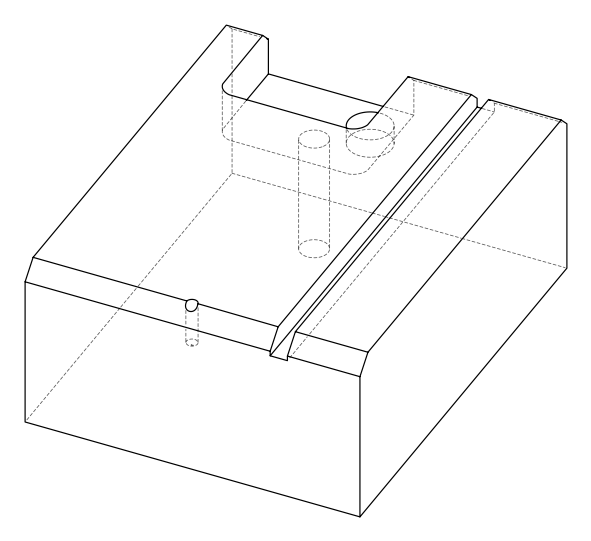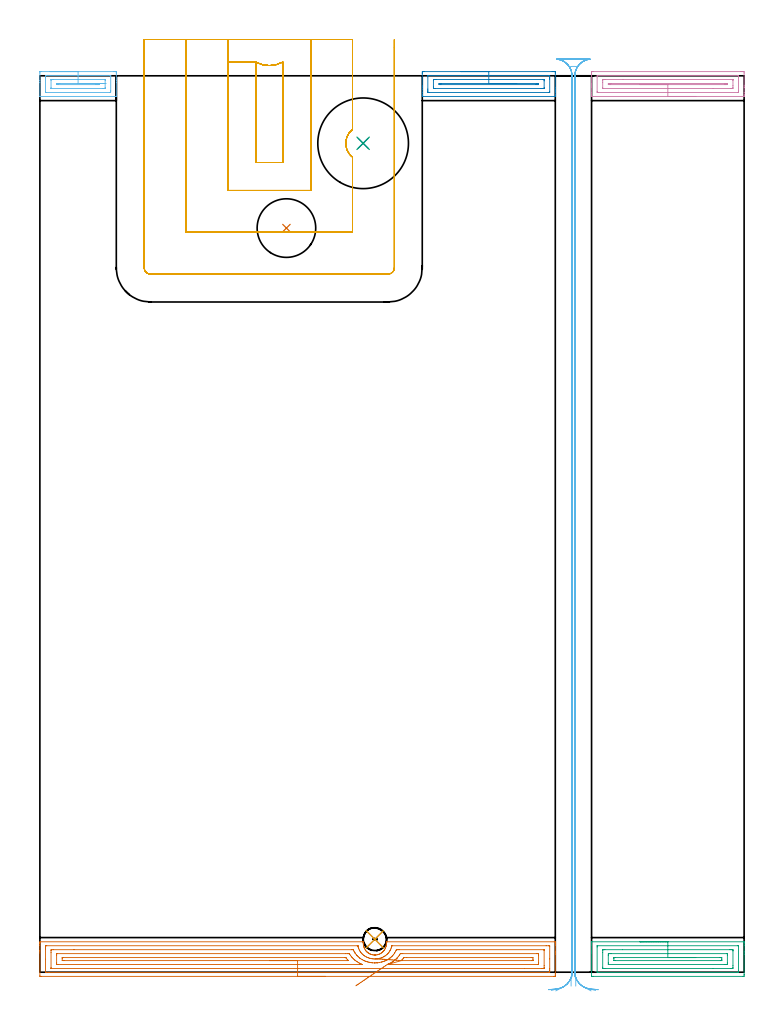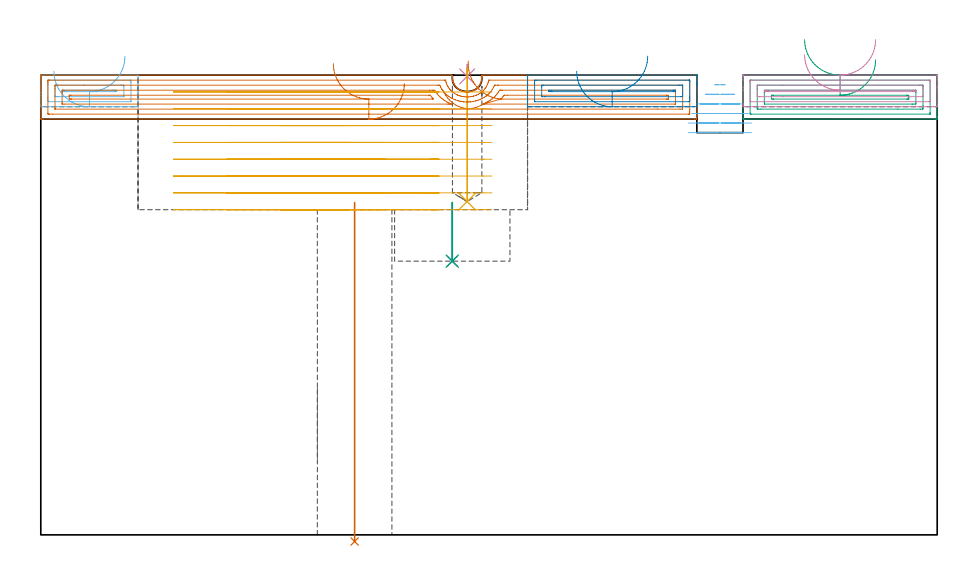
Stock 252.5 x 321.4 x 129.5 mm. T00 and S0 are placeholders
(PLAN: 12 operations, 6 tool changes, 39.2 min)
(1 INDEXABLE_INSERT_DRILL_THROUGH_HOLE_FROM_SOLID | STEP1HOLE | NXT0302_013 | 0.39 min | 44817 mm3)
(2 INDEXABLE_INSERT_DRILL_BLIND_HOLE_FROM_SOLID | STEP1POCKET | NXT0302_013 | 0.08 min | 18045 mm3)
(3 DRILL_TO_ENLARGE_BLIND_HOLE | STEP1POCKET | UGT0301_382 | 0.08 min | 25401 mm3)
(4 SPOT_DRILL | STEP1POCKET_1 | NXT0321_9005460120000 | 0.03 min | 0 mm3)
(5 DRILL_BLIND_HOLE_INTO_CENTER | STEP1POCKET_1 | UGT0301_200 | 0.15 min | 1830 mm3)
(6 AREA_MILL | FG_CHAMFER_SURFACE | UGT0205_001 | 1.05 min | 1298 mm3)
(7 AREA_MILL_1 | FG_CHAMFER_SURFACE_1 | UGT0205_001 | 7.66 min | 14654 mm3)
(8 AREA_MILL_2 | FG_CHAMFER_SURFACE_2 | UGT0205_001 | 1.69 min | 2317 mm3)
(9 AREA_MILL_3 | FG_CHAMFER_SURFACE_3 | UGT0205_001 | 2.41 min | 4532 mm3)
(10 AREA_MILL_4 | FG_CHAMFER_SURFACE_4 | UGT0205_001 | 1.92 min | 2341 mm3)
(11 MILL_SLOT | SLOT_PARTIAL_RECTANGULAR | UGT0201_094 | Follow Part, ap 5, ae 75% | 15.44 min | 289753 mm3)
(12 MILL_RECTANGULAR_SLOT | SLOT_RECTANGULAR | NXT0201_011 | Follow Part, ap 3, ae 75% | 8.3 min | 66480 mm3)
(TOOL NXT0302_013 | Index. Insert Drill 21mm [880-D2100L25-05] | D21 PA176 FL105 Z2)
(TOOL UGT0301_382 | Twist Drill Flat Bottom 32.5 mm | D32.5 PA180 FL175 Z2)
(TOOL NXT0321_9005460120000 | NC Spot Drill, 142deg, 12mm, Carbide, Uncoated | D12 PA142 FL30 Z2)
(TOOL UGT0301_200 | Twist Drill 8.3 mm | D8.3 PA118 FL72 Z2)
(TOOL UGT0205_001 | Chamfer Mill 20 x 3 x 45 deg. | D20 FL50 Z2)
(TOOL UGT0201_094 | End mill 20 mm | D20 FL38 Z4)
(TOOL NXT0201_011 | ENDMILL 12mm [2P460-1200-NA 1630] | D12 FL38 Z6)
(OP 1 INDEXABLE_INSERT_DRILL_THROUGH_HOLE_FROM_SOLID)
G17 G21 G94 G90
T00 M6
G54
G17 G0 G90 X88.4 Y266.8 S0 M3
G43 Z139.5 H1
G94 G81 G98 Z-1.867 F250. R93.6
G80
M5
M2
(OP 2 INDEXABLE_INSERT_DRILL_BLIND_HOLE_FROM_SOLID)
G17 G21 G94 G90
T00 M6
G54
G17 G0 G90 X115.9 Y297.2 S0 M3
G43 Z139.5 H1
G94 G81 G98 Z77.1 F250. R93.6
G80
M5
M2
(OP 3 DRILL_TO_ENLARGE_BLIND_HOLE)
G17 G21 G94 G90
T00 M6
G54
G17 G0 G90 X115.9 Y297.2 S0 M3
G43 Z139.5 H0
G94 G81 G98 Z77.1 F250. R93.6
G80
M5
M2
(OP 4 SPOT_DRILL)
G17 G21 G94 G90
T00 M6
G54
G17 G0 G90 X120.1 Y11.8 S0 M3
G43 Z139.5 H0
G94 G81 G98 Z129.143 F250. R132.5
G80
M5
M2
(OP 5 DRILL_BLIND_HOLE_INTO_CENTER)
G17 G21 G94 G90
T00 M6
G54
G17 G0 G90 X120.1 Y11.8 S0 M3
G43 Z139.5 H0
G94 G81 G98 Z93.9 F250. R131.5
G80
M5
M2
(OP 6 AREA_MILL)
G17 G21 G94 G90
T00 M6
G54
G17 G0 G90 X3.7 Y322.9 S1061 M3
G43 Z139.5 H0
Z130.6
G94 G1 X3.738 Z129.729 F250.
X3.852 Z128.864
X4.041 Z128.012
X4.303 Z127.18
X4.637 Z126.374
X5.04 Z125.6
X5.508 Z124.864
X6.04 Z124.172
X6.629 Z123.529
X7.272 Z122.94
X7.964 Z122.409
X8.7 Z121.94
X9.474 Z121.537
X10.28 Z121.203
X11.112 Z120.941
X11.963 Z120.752
X12.828 Z120.638
X13.7 Z120.6
X26.461 Y322.899 Z120.601
X26.936 Y322.897 Z120.603
X27.393 Y322.891 Z120.605
X27.396 Y322.885 Z120.61
X27.4 Y322.424 Z121.071
Y319.775 Z123.719
Y318.938 Z124.561
X27.399 Y314.047 Z129.452
X27.39 Y314.005 Z129.494
X27.377 Y314. Z129.5
X0.023
X0.01 Y314.005 Z129.494
X0. Y314.05 Z129.449
Y318.938 Z124.561
Y319.775 Z123.719
X0.001 Y322.424 Z121.071
X0.004 Y322.885 Z120.61
X0.007 Y322.891 Z120.605
X0.464 Y322.9 Z120.6
X13.7
Y321.486 Z122.014
X25.226 Y321.485 Z122.015
X25.36 Y321.481 Z122.019
X25.386 Y321.479 Z122.021
X25.393 Y321.463 Z122.037
X25.398 Y321.44 Z122.06
X25.4 Y321.416 Z122.084
Y321.312 Z122.188
X25.399 Y316.014 Z127.486
X25.39 Y315.784 Z127.716
X25.368 Y315.421 Z128.079
X25.171 Y315.416 Z128.084
X25.115 Y315.415 Z128.085
X2.173
X2.04 Y315.419 Z128.081
X2.014 Y315.421 Z128.079
X2.006 Y315.437 Z128.063
X2.002 Y315.46 Z128.04
X2. Y315.485 Z128.015
Y315.588 Z127.912
X2.001 Y320.886 Z122.614
X2.01 Y321.116 Z122.384
X2.032 Y321.479 Z122.021
X2.229 Y321.484 Z122.016
X2.285 Y321.485 Z122.015
X13.7 Y321.486 Z122.014
Y320.072 Z123.428
X23.285 Y320.071 Z123.429
X23.33 Y320.07 Z123.43
X23.376 Y320.067 Z123.433
X23.389 Y320.065 Z123.435
X23.393 Y320.045 Z123.455
X23.397 Y319.993 Z123.507
X23.4 Y319.781 Z123.719
Y317.131 Z126.369
X23.394 Y316.906 Z126.594
X23.39 Y316.853 Z126.647
X23.379 Y316.835 Z126.665
X23.314 Y316.833 Z126.667
X23.117 Y316.83 Z126.67
X22.82 Y316.829 Z126.671
X22.524
X4.115
X4.069 Y316.83 Z126.67
X4.024 Y316.833 Z126.667
X4.01 Y316.835 Z126.665
X4.006 Y316.855 Z126.645
X4.003 Y316.907 Z126.593
X4. Y317.119 Z126.381
Y319.769 Z123.731
X4.006 Y319.994 Z123.506
X4.01 Y320.047 Z123.453
X4.02 Y320.065 Z123.435
X4.086 Y320.067 Z123.433
X4.283 Y320.07 Z123.43
X4.58 Y320.071 Z123.429
X4.876
X13.7 Y320.072 Z123.428
Y318.657 Z124.843
X20.759
X20.996 Y318.655 Z124.845
X21.39 Y318.647 Z124.853
X21.393 Y318.257 Z125.243
X20.989 Y318.247 Z125.253
X20.759 Y318.244 Z125.256
X20.525 Y318.243 Z125.257
X20.111
X6.641
X6.404 Y318.245 Z125.255
X6.01 Y318.253 Z125.247
X6.007 Y318.643 Z124.857
X6.227 Y318.65 Z124.85
X6.641 Y318.656 Z124.844
X6.875 Y318.657 Z124.843
X7.109
X13.7
X14.572 Z124.881
X15.436 Z124.995
X16.288 Z125.183
X17.12 Z125.446
X17.926 Z125.78
X18.7 Z126.182
X19.436 Z126.651
X20.128 Z127.182
X20.771 Z127.772
X21.36 Z128.415
X21.891 Z129.107
X22.36 Z129.843
X22.763 Z130.617
X23.097 Z131.423
X23.359 Z132.255
X23.548 Z133.106
X23.662 Z133.971
X23.7 Z134.843
G0 Z139.5
M5
M2
(OP 7 AREA_MILL_1)
G17 G21 G94 G90
T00 M6
G54
G17 G0 G90 X102.4 Y-1.5 S1061 M3
G43 Z139.5 H0
Z127.1
G94 G1 X102.362 Z126.228 F250.
X102.248 Z125.364
X102.059 Z124.512
X101.797 Z123.68
X101.463 Z122.874
X101.06 Z122.1
X100.592 Z121.364
X100.06 Z120.672
X99.471 Z120.029
X98.828 Z119.44
X98.136 Z118.908
X97.4 Z118.44
X96.626 Z118.037
X95.82 Z117.703
X94.988 Z117.441
X94.136 Z117.252
X93.272 Z117.138
X92.4 Z117.1
X0.59
X0.163 Y-1.495 Z117.103
X0.01 Y-1.491 Z117.106
X0. Y-1.334 Z117.263
Y6.906 Z125.5
Y7.502 Z126.1
Y7.788 Z126.385
Y9.553 Z128.148
Y10.125 Z128.724
Y10.435 Z129.034
X0.001 Y10.6 Z129.199
X0.01 Y10.894 Z129.493
X0.144 Y10.9 Z129.5
X115.575
X115.981 Y10.893 Z129.493
X115.96 Y10.529 Z129.128
X115.965 Y10.149 Z128.749
X116.003 Y9.708 Z128.308
X116.021 Y9.612 Z128.212
X116.083 Y9.273 Z127.87
X116.1 Y9.2 Z127.796
X116.132 Y9.111 Z127.705
X116.247 Y8.794 Z127.388
X116.302 Y8.671 Z127.264
X116.38 Y8.493 Z127.091
X116.424 Y8.394 Z126.993
X116.686 Y7.961 Z126.559
X116.994 Y7.553 Z126.15
X117.025 Y7.518 Z126.114
X117.196 Y7.347 Z125.942
X117.224 Y7.318 Z125.914
X117.351 Y7.203 Z125.802
X117.434 Y7.127 Z125.727
X117.657 Y6.954 Z125.552
X117.804 Y6.853 Z125.451
X117.888 Y6.795 Z125.393
X118.153 Y6.639 Z125.238
X118.338 Y6.553 Z125.153
X118.463 Y6.496 Z125.094
X118.695 Y6.41 Z125.005
X118.783 Y6.376 Z124.973
X118.865 Y6.353 Z124.951
X118.996 Y6.318 Z124.914
X119.141 Y6.28 Z124.872
X119.226 Y6.256 Z124.85
X119.677 Y6.181 Z124.777
X119.918 Y6.16 Z124.757
X120.032 Y6.158 Z124.75
X120.124 Y6.154 Z124.748
X120.19 Y6.158 Z124.75
X120.276 Y6.16 Z124.756
X120.311 Y6.162 Z124.757
X120.348 Y6.163 Z124.759
X120.571 Y6.185 Z124.783
X121.022 Y6.265 Z124.864
X121.205 Y6.318 Z124.915
X121.369 Y6.366 Z124.959
X121.466 Y6.391 Z124.988
X121.501 Y6.405 Z125.002
X121.761 Y6.506 Z125.102
X122.046 Y6.639 Z125.238
X122.069 Y6.653 Z125.251
X122.36 Y6.826 Z125.426
X122.578 Y6.98 Z125.578
X122.706 Y7.083 Z125.679
X122.787 Y7.148 Z125.744
X122.845 Y7.2 Z125.795
X122.986 Y7.327 Z125.924
X123.152 Y7.494 Z126.094
X123.174 Y7.516 Z126.116
X123.254 Y7.608 Z126.208
X123.386 Y7.788 Z126.388
X123.534 Y7.991 Z126.59
X123.776 Y8.395 Z126.992
X123.862 Y8.589 Z127.186
X123.967 Y8.827 Z127.426
X124.115 Y9.272 Z127.871
X124.149 Y9.397 Z127.995
X124.172 Y9.553 Z128.15
X124.206 Y9.772 Z128.369
X124.216 Y9.895 Z128.492
X124.236 Y10.15 Z128.747
X124.238 Y10.435 Z129.032
X124.239 Y10.557 Z129.153
X124.233 Y10.623 Z129.219
X124.209 Y10.877 Z129.471
X124.212 Y10.885 Z129.48
X124.215 Y10.896 Z129.49
X124.489 Y10.9 Z129.5
X184.656
X184.79 Y10.894 Z129.493
X184.8 Y10.599 Z129.198
Y10.125 Z128.724
Y9.553 Z128.148
Y7.502 Z126.1
Y6.906 Z125.5
Y6.322 Z124.917
Y-0.452 Z118.145
X184.796 Y-1.036 Z117.561
X184.791 Y-1.492 Z117.106
X184.674 Y-1.495 Z117.103
X184.21 Y-1.5 Z117.1
X92.4
Y-0.086 Z118.514
X3.264
X2.373 Y-0.085 Z118.515
X2.303 Y-0.084 Z118.516
X2.01 Y-0.076 Z118.524
X2.006 Y0.016 Z118.616
X2.002 Y0.214 Z118.814
X2. Y4.628 Z123.228
Y8.157 Z126.757
X2.001 Y8.671 Z127.271
X2.002 Y9.037 Z127.637
X2.01 Y9.408 Z128.008
X2.022 Y9.479 Z128.079
X2.065 Y9.481 Z128.081
X2.167 Y9.484 Z128.084
X2.373 Y9.485 Z128.085
X2.441 Y9.486 Z128.086
X113.793 Y9.485 Z128.085
X113.862
X113.993 Y9.48 Z128.08
X114.019 Y9.479 Z128.079
X114.028 Y9.456 Z128.056
X114.036 Y9.431 Z128.031
X114.042 Y9.404 Z128.004
X114.066 Y9.282 Z127.882
X114.151 Y8.912 Z127.512
X114.236 Y8.671 Z127.271
X114.331 Y8.411 Z127.011
X114.534 Y7.937 Z126.537
X114.618 Y7.788 Z126.388
X114.684 Y7.676 Z126.276
X114.859 Y7.402 Z126.002
X114.997 Y7.21 Z125.81
X115.226 Y6.906 Z125.506
X115.388 Y6.716 Z125.316
X115.575 Y6.527 Z125.127
X115.841 Y6.283 Z124.883
X116.163 Y6.024 Z124.624
X116.467 Y5.808 Z124.408
X117.012 Y5.484 Z124.084
X117.358 Y5.32 Z123.92
X117.433 Y5.289 Z123.889
X117.823 Y5.141 Z123.741
X118.249 Y5.011 Z123.611
X118.432 Y4.96 Z123.56
X118.837 Y4.872 Z123.472
X119.141 Y4.822 Z123.422
X119.51 Y4.775 Z123.375
X120.032 Y4.746 Z123.346
X120.423 Y4.754 Z123.354
X120.923 Y4.799 Z123.399
X121.219 Y4.849 Z123.449
X121.493 Y4.897 Z123.497
X121.815 Y4.973 Z123.573
X121.948 Y5.01 Z123.61
X122.39 Y5.141 Z123.741
X122.621 Y5.226 Z123.826
X122.656 Y5.24 Z123.84
X122.706 Y5.261 Z123.861
X123.228 Y5.507 Z124.107
X123.598 Y5.723 Z124.323
X123.782 Y5.841 Z124.441
X124.039 Y6.024 Z124.624
X124.489 Y6.4 Z125.
X124.746 Y6.651 Z125.251
X124.979 Y6.906 Z125.506
X125.149 Y7.135 Z125.735
X125.38 Y7.456 Z126.056
X125.505 Y7.665 Z126.265
X125.575 Y7.788 Z126.388
X125.8 Y8.255 Z126.855
X125.959 Y8.671 Z127.271
X126.039 Y8.9 Z127.5
X126.078 Y9.037 Z127.637
X126.124 Y9.221 Z127.821
X126.181 Y9.464 Z128.064
X126.2 Y9.479 Z128.079
X126.221 Y9.482 Z128.082
X126.272 Y9.484 Z128.084
X126.34 Y9.485 Z128.085
X181.536 Y9.486 Z128.086
X182.427 Y9.485 Z128.085
X182.497 Y9.484 Z128.084
X182.79 Y9.476 Z128.076
X182.793 Y9.384 Z127.984
X182.798 Y9.186 Z127.786
X182.8 Y4.772 Z123.372
Y1.243 Z119.843
X182.799 Y0.729 Z119.329
X182.798 Y0.363 Z118.963
X182.79 Y-0.008 Z118.592
X182.778 Y-0.079 Z118.521
X182.735 Y-0.081 Z118.519
X182.633 Y-0.084 Z118.516
X182.427 Y-0.086 Z118.514
X182.359
X92.4
Y1.328 Z119.928
X4.156 Y1.329 Z119.929
X4.06 Y1.33 Z119.93
X4.027 Y1.333 Z119.933
X4.015 Y1.334 Z119.934
X4.01 Y1.356 Z119.956
X4.005 Y1.458 Z120.058
X4.001 Y1.612 Z120.212
X4. Y7.06 Z125.66
X4.004 Y7.788 Z126.388
X4.007 Y7.935 Z126.535
X4.022 Y8.064 Z126.664
X4.156 Y8.066 Z126.666
X4.762 Y8.071 Z126.671
X12.244 Y8.072 Z126.672
X111.724 Y8.071 Z126.671
X112.01 Y8.07 Z126.67
X112.296 Y8.066 Z126.666
X112.37 Y8.064 Z126.664
X112.394 Y8.018 Z126.618
X112.437 Y7.929 Z126.529
X112.632 Y7.515 Z126.115
X112.901 Y7.027 Z125.627
X112.947 Y6.951 Z125.551
X112.976 Y6.906 Z125.506
X113.112 Y6.698 Z125.298
X113.522 Y6.165 Z124.765
X113.643 Y6.024 Z124.624
X113.793 Y5.862 Z124.462
X114.164 Y5.505 Z124.105
X114.591 Y5.141 Z123.741
X114.684 Y5.067 Z123.667
X114.967 Y4.861 Z123.461
X115.575 Y4.493 Z123.093
X116.008 Y4.259 Z122.859
X116.467 Y4.053 Z122.653
X116.808 Y3.921 Z122.521
X117.358 Y3.743 Z122.343
X117.671 Y3.653 Z122.253
X118.067 Y3.557 Z122.157
X118.249 Y3.52 Z122.12
X118.664 Y3.449 Z122.049
X119.138 Y3.379 Z121.979
X119.162 Y3.376 Z121.976
X120.032 Y3.329 Z121.929
X120.081 Y3.328 Z121.928
X120.498 Y3.342 Z121.942
X120.923 Y3.367 Z121.967
X120.932 Y3.368 Z121.968
X121.03 Y3.376 Z121.976
X121.713 Y3.478 Z122.078
X121.815 Y3.496 Z122.096
X122.448 Y3.632 Z122.232
X122.706 Y3.702 Z122.302
X123.137 Y3.832 Z122.432
X123.598 Y3.998 Z122.598
X123.784 Y4.075 Z122.675
X124.195 Y4.259 Z122.859
X124.391 Y4.355 Z122.955
X124.489 Y4.407 Z123.007
X124.952 Y4.683 Z123.283
X125.38 Y4.968 Z123.568
X125.481 Y5.042 Z123.642
X125.607 Y5.141 Z123.741
X125.965 Y5.444 Z124.044
X126.272 Y5.726 Z124.326
X126.42 Y5.877 Z124.477
X126.554 Y6.024 Z124.624
X126.829 Y6.354 Z124.954
X127.163 Y6.812 Z125.412
X127.219 Y6.906 Z125.506
X127.519 Y7.436 Z126.036
X127.688 Y7.788 Z126.388
X127.804 Y8.036 Z126.636
X127.817 Y8.06 Z126.66
X127.842 Y8.065 Z126.665
X127.912 Y8.068 Z126.668
X128.054 Y8.07 Z126.67
X128.66 Y8.071 Z126.671
X128.946 Y8.072 Z126.672
X180.644 Y8.071 Z126.671
X180.74 Y8.07 Z126.67
X180.773 Y8.067 Z126.667
X180.785 Y8.066 Z126.666
X180.79 Y8.044 Z126.644
X180.795 Y7.942 Z126.542
X180.799 Y7.788 Z126.388
X180.8 Y2.34 Z120.94
X180.796 Y1.612 Z120.212
X180.793 Y1.465 Z120.065
X180.778 Y1.335 Z119.935
X180.644 Y1.334 Z119.934
X180.038 Y1.329 Z119.929
X173.726 Y1.328 Z119.928
X92.4
Y2.743 Z121.343
X6.578
X6.101 Y2.744 Z121.344
X6.053 Y2.745 Z121.345
X6.02 Y2.749 Z121.349
X6.01 Y2.752 Z121.352
X6.008 Y2.77 Z121.37
X6.003 Y2.952 Z121.552
X6. Y3.315 Z121.915
Y5.962 Z124.562
X6.001 Y6.024 Z124.624
X6.006 Y6.434 Z125.034
X6.01 Y6.638 Z125.238
X6.017 Y6.651 Z125.251
X6.042 Y6.653 Z125.253
X6.098 Y6.656 Z125.256
X6.19 Y6.657 Z125.257
X109.587
X110.227 Y6.656 Z125.256
X110.481 Y6.655 Z125.255
X110.798 Y6.65 Z125.25
X110.955 Y6.638 Z125.238
X111.119 Y6.382 Z124.982
X111.364 Y6.024 Z124.624
X111.642 Y5.654 Z124.254
X111.816 Y5.427 Z124.027
X112.01 Y5.197 Z123.797
X112.064 Y5.141 Z123.741
X112.489 Y4.729 Z123.329
X112.901 Y4.365 Z122.965
X113.032 Y4.259 Z122.859
X113.465 Y3.932 Z122.532
X113.793 Y3.716 Z122.316
X114.347 Y3.376 Z121.976
X114.684 Y3.194 Z121.794
X115.061 Y3.003 Z121.603
X115.234 Y2.924 Z121.524
X115.575 Y2.769 Z121.369
X115.608 Y2.749 Z121.349
X115.575 Y2.748 Z121.348
X115.323 Y2.744 Z121.344
X115.02 Y2.743 Z121.343
X114.684
X92.4
Y4.157 Z122.757
X8.612
X8.51 Y4.159 Z122.759
X8.304 Y4.164 Z122.764
X8.01 Y4.179 Z122.779
X8.007 Y4.259 Z122.859
X8.001 Y4.864 Z123.464
X8.003 Y5.141 Z123.741
X8.007 Y5.216 Z123.816
X8.009 Y5.23 Z123.83
X8.064 Y5.236 Z123.836
X8.201 Y5.24 Z123.84
X8.406 Y5.243 Z123.843
X8.509
X109.336
X109.439 Y5.241 Z123.841
X109.643 Y5.236 Z123.836
X109.673 Y5.23 Z123.83
X109.686 Y5.22 Z123.82
X109.71 Y5.194 Z123.794
X109.753 Y5.141 Z123.741
X110.227 Y4.555 Z123.155
X110.491 Y4.259 Z122.859
X110.564 Y4.177 Z122.777
X110.432 Y4.164 Z122.764
X110.328 Y4.159 Z122.759
X110.227 Y4.158 Z122.758
X92.4 Y4.157 Z122.757
X91.528 Z122.795
X90.664 Z122.909
X89.812 Z123.098
X88.98 Z123.36
X88.174 Z123.694
X87.4 Z124.097
X86.664 Z124.565
X85.972 Z125.096
X85.329 Z125.686
X84.74 Z126.329
X84.208 Z127.021
X83.74 Z127.757
X83.337 Z128.531
X83.003 Z129.337
X82.741 Z130.169
X82.552 Z131.02
X82.438 Z131.885
X82.4 Z132.757
G0 X113.286 Y-4.864 Z125.194
G1 X113.666 Y-4.607 Z124.452
X114.098 Y-4.316 Z123.752
X114.58 Y-3.991 Z123.101
X115.106 Y-3.636 Z122.503
X115.674 Y-3.253 Z121.963
X116.278 Y-2.845 Z121.484
X116.915 Y-2.415 Z121.071
X117.579 Y-1.967 Z120.726
X118.266 Y-1.504 Z120.452
X118.97 Y-1.029 Z120.252
X119.686 Y-0.546 Z120.126
X120.408 Y-0.059 Z120.076
X121.131 Y0.429 Z120.102
X121.849 Y0.913 Z120.204
X122.557 Y1.391 Z120.381
X123.25 Y1.858 Z120.632
X123.921 Y2.311 Z120.955
X124.567 Y2.747 Z121.347
X124.575 Y2.752 Z121.352
X124.651 Y2.787 Z121.387
X124.747 Y2.828 Z121.428
X124.843 Y2.869 Z121.469
X124.952 Y2.918 Z121.518
X125.186 Y3.027 Z121.627
X125.38 Y3.119 Z121.719
X125.553 Y3.205 Z121.805
X125.866 Y3.376 Z121.976
X126.12 Y3.526 Z122.126
X126.272 Y3.62 Z122.22
X126.656 Y3.878 Z122.478
X127.163 Y4.245 Z122.845
X127.171 Y4.251 Z122.851
X127.18 Y4.259 Z122.859
X127.642 Y4.667 Z123.267
X128.054 Y5.053 Z123.653
X128.098 Y5.098 Z123.698
X128.137 Y5.141 Z123.741
X128.504 Y5.579 Z124.179
X128.842 Y6.024 Z124.624
X128.885 Y6.083 Z124.683
X128.946 Y6.169 Z124.769
X129.231 Y6.624 Z125.224
X129.247 Y6.647 Z125.247
X129.278 Y6.65 Z125.25
X129.357 Y6.654 Z125.254
X129.517 Y6.656 Z125.256
X129.837 Y6.657 Z125.257
X130.088
X178.222
X178.699 Y6.656 Z125.256
X178.747 Y6.655 Z125.255
X178.78 Y6.651 Z125.251
X178.79 Y6.648 Z125.248
X178.792 Y6.629 Z125.229
X178.797 Y6.448 Z125.048
X178.8 Y6.085 Z124.685
Y3.438 Z122.038
Y3.376 Z121.976
X178.794 Y2.966 Z121.566
X178.79 Y2.762 Z121.362
X178.783 Y2.749 Z121.349
X178.758 Y2.747 Z121.347
X178.702 Y2.744 Z121.344
X178.61 Y2.743 Z121.343
X124.898
X124.623 Y2.745 Z121.345
X124.568 Y2.747 Z121.347
X129.629 Y4.163 Z122.763
X129.656 Y4.195 Z122.795
X129.713 Y4.259 Z122.859
X129.772 Y4.323 Z122.923
X129.837 Y4.395 Z122.995
X130.178 Y4.804 Z123.404
X130.452 Y5.141 Z123.741
X130.53 Y5.236 Z123.836
X130.628 Y5.24 Z123.84
X130.728 Y5.242 Z123.842
X131.517 Y5.243 Z123.843
X176.188
X176.291 Y5.241 Z123.841
X176.496 Y5.236 Z123.836
X176.79 Y5.221 Z123.821
X176.793 Y5.141 Z123.741
X176.799 Y4.536 Z123.136
X176.797 Y4.259 Z122.859
X176.793 Y4.184 Z122.784
X176.791 Y4.17 Z122.77
X176.736 Y4.164 Z122.764
X176.6 Y4.16 Z122.76
X176.394 Y4.157 Z122.757
X176.291
X129.837
X129.734 Y4.158 Z122.758
X129.666 Y4.161 Z122.761
X129.629 Y4.163 Z122.763
X128.765 Y4.227 Z122.865
X127.913 Y4.29 Z123.042
X127.08 Y4.351 Z123.293
X126.272 Y4.411 Z123.615
X125.494 Y4.468 Z124.007
X124.754 Y4.522 Z124.466
X124.056 Y4.574 Z124.987
X123.407 Y4.622 Z125.567
X122.81 Y4.665 Z126.202
X122.271 Y4.705 Z126.887
X121.793 Y4.74 Z127.616
X121.381 Y4.771 Z128.384
X121.037 Y4.796 Z129.185
X120.763 Y4.816 Z130.014
X120.563 Y4.831 Z130.863
X120.438 Y4.84 Z131.726
X120.387 Y4.844 Z132.597
X120.413 Y4.842 Z133.469
G0 Z139.5
M5
M2
(OP 8 AREA_MILL_2)
G17 G21 G94 G90
T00 M6
G54
G17 G0 G90 X150.95 Y322.9 S1061 M3
G43 Z139.5 H0
Z130.6
G94 G1 X150.988 Z129.729 F250.
X151.102 Z128.864
X151.291 Z128.012
X151.553 Z127.18
X151.887 Z126.374
X152.29 Z125.6
X152.759 Z124.864
X153.29 Z124.172
X153.879 Z123.529
X154.522 Z122.94
X155.214 Z122.409
X155.95 Z121.94
X156.724 Z121.537
X157.53 Z121.203
X158.362 Z120.941
X159.214 Z120.752
X160.078 Z120.638
X160.95 Z120.6
X183.699
X184.18 Y322.899 Z120.601
X184.656 Y322.895 Z120.603
X184.791 Y322.892 Z120.606
X184.8 Y322.424 Z121.073
Y317.125 Z126.369
Y316.584 Z126.913
Y316.242 Z127.254
Y315.701 Z127.795
Y315.359 Z128.136
Y314.675 Z128.824
Y314.368 Z129.131
X184.793 Y314.013 Z129.478
X184.791 Y314.003 Z129.488
X184.628 Y314. Z129.5
X137.273
X137.109 Y314.003 Z129.488
X137.107 Y314.013 Z129.478
X137.1 Y314.368 Z129.132
Y314.675 Z128.825
Y315.359 Z128.136
Y316.584 Z126.913
Y317.125 Z126.369
Y317.738 Z125.757
Y322.154 Z121.344
X137.103 Y322.424 Z121.073
X137.109 Y322.892 Z120.606
X137.244 Y322.895 Z120.603
X137.72 Y322.9 Z120.6
X160.95
Y321.486 Z122.014
X182.393 Y321.485 Z122.015
X182.45
X182.779 Y321.479 Z122.021
X182.79 Y321.373 Z122.127
X182.797 Y321.142 Z122.358
X182.799 Y320.658 Z122.842
X182.8 Y320.256 Z123.244
X182.799 Y315.841 Z127.659
X182.791 Y315.439 Z128.061
X182.789 Y315.42 Z128.08
X182.784 Y315.418 Z128.082
X182.76 Y315.416 Z128.084
X182.707 Y315.415 Z128.085
X182.603 Y315.414 Z128.086
X139.507 Y315.415 Z128.085
X139.45
X139.121 Y315.421 Z128.079
X139.11 Y315.527 Z127.973
X139.103 Y315.758 Z127.742
X139.101 Y316.242 Z127.258
X139.1 Y316.644 Z126.856
X139.101 Y321.059 Z122.441
X139.109 Y321.461 Z122.039
X139.111 Y321.48 Z122.02
X139.116 Y321.482 Z122.018
X139.141 Y321.484 Z122.016
X139.193 Y321.485 Z122.015
X139.297 Y321.486 Z122.014
X160.95
Y320.071 Z123.429
X180.307
X180.606 Y320.069 Z123.431
X180.706 Y320.068 Z123.432
X180.777 Y320.065 Z123.435
X180.79 Y319.966 Z123.534
X180.795 Y319.775 Z123.725
X180.799 Y319.584 Z123.916
Y317.125 Z126.375
X180.797 Y316.936 Z126.564
X180.791 Y316.871 Z126.629
X180.785 Y316.835 Z126.665
X180.756 Y316.834 Z126.666
X180.606 Y316.831 Z126.669
X180.013 Y316.829 Z126.671
X179.713
X141.593
X141.294 Y316.831 Z126.669
X141.194 Y316.832 Z126.668
X141.123 Y316.835 Z126.665
X141.11 Y316.934 Z126.566
X141.105 Y317.125 Z126.375
X141.101 Y317.316 Z126.184
Y319.775 Z123.725
X141.103 Y319.964 Z123.536
X141.11 Y320.029 Z123.471
X141.115 Y320.065 Z123.435
X141.144 Y320.066 Z123.434
X141.294 Y320.069 Z123.431
X141.887 Y320.071 Z123.429
X142.187
X160.95
Y318.657 Z124.843
X178.163
X178.582 Y318.654 Z124.846
X178.782 Y318.65 Z124.85
X178.79 Y318.45 Z125.05
X178.782 Y318.25 Z125.25
X178.581 Y318.244 Z125.256
X178.345 Y318.243 Z125.257
X177.926
X143.737
X143.318 Y318.246 Z125.254
X143.118 Y318.25 Z125.25
X143.11 Y318.45 Z125.05
X143.118 Y318.65 Z124.85
X143.319 Y318.656 Z124.844
X143.555 Y318.657 Z124.843
X143.974
X160.95
X161.822 Z124.881
X162.687 Z124.995
X163.538 Z125.183
X164.37 Z125.446
X165.176 Z125.78
X165.95 Z126.182
X166.686 Z126.651
X167.378 Z127.182
X168.021 Z127.772
X168.611 Z128.415
X169.142 Z129.107
X169.61 Z129.843
X170.013 Z130.616
X170.347 Z131.422
X170.609 Z132.254
X170.798 Z133.106
X170.912 Z133.971
X170.95 Z134.843
G0 Z139.5
M5
M2
(OP 9 AREA_MILL_3)
G17 G21 G94 G90
T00 M6
G54
G17 G0 G90 X215.15 Y10.9 S1061 M3
G43 Z139.5 H0
G94 G1 X215.188 Z138.628 F250.
X215.302 Z137.763
X215.491 Z136.912
X215.753 Z136.08
X216.087 Z135.274
X216.49 Z134.5
X216.958 Z133.764
X217.49 Z133.072
X218.079 Z132.429
X218.722 Z131.839
X219.414 Z131.308
X220.15 Z130.84
X220.924 Z130.437
X221.73 Z130.103
X222.562 Z129.841
X223.413 Z129.652
X224.278 Z129.538
X225.15 Z129.5
X252.35
X252.492 Y10.897 Z129.488
X252.493 Y10.892 Z129.483
X252.5 Y10.587 Z129.186
Y10.148 Z128.747
Y9.553 Z128.148
Y7.491 Z126.088
Y6.906 Z125.501
Y6.316 Z124.911
Y-0.743 Z117.854
X252.497 Y-1.035 Z117.562
X252.491 Y-1.491 Z117.106
X252.368 Y-1.495 Z117.103
X251.904 Y-1.5 Z117.1
X198.396
X197.969 Y-1.495 Z117.103
X197.81 Y-1.491 Z117.106
X197.8 Y-1.328 Z117.269
Y6.906 Z125.501
Y7.491 Z126.088
Y7.788 Z126.385
Y9.553 Z128.148
Y10.148 Z128.747
Y10.435 Z129.035
Y10.587 Z129.186
X197.807 Y10.892 Z129.483
X197.808 Y10.897 Z129.488
X197.95 Y10.9 Z129.5
X225.15
Y9.486 Z128.086
X250.189 Y9.485 Z128.085
X250.489 Y9.479 Z128.079
X250.494 Y9.383 Z127.983
X250.499 Y9.178 Z127.778
X250.5 Y0.354 Z118.954
X250.494 Y-0.022 Z118.578
X250.49 Y-0.069 Z118.531
X250.476 Y-0.079 Z118.521
X250.429 Y-0.082 Z118.518
X250.326 Y-0.085 Z118.515
X200.111
X199.811 Y-0.079 Z118.521
X199.806 Y0.017 Z118.617
X199.801 Y0.222 Z118.822
X199.8 Y9.046 Z127.646
X199.806 Y9.422 Z128.022
X199.81 Y9.469 Z128.069
X199.824 Y9.479 Z128.079
X199.871 Y9.482 Z128.082
X199.974 Y9.485 Z128.085
X225.15 Y9.486 Z128.086
Y8.072 Z126.672
X247.445 Y8.071 Z126.671
X248.052 Y8.07 Z126.67
X248.337 Y8.067 Z126.667
X248.43 Y8.065 Z126.665
X248.49 Y8.052 Z126.652
X248.494 Y7.95 Z126.55
X248.498 Y7.788 Z126.388
X248.5 Y7.627 Z126.227
Y2.333 Z120.933
X248.495 Y1.612 Z120.212
X248.491 Y1.459 Z120.059
X248.471 Y1.335 Z119.935
X248.337 Y1.334 Z119.934
X247.73 Y1.329 Z119.929
X241.377
X202.855
X202.248 Y1.33 Z119.93
X201.963 Y1.333 Z119.933
X201.87 Y1.335 Z119.935
X201.81 Y1.348 Z119.948
X201.806 Y1.45 Z120.05
X201.802 Y1.612 Z120.212
X201.8 Y1.773 Z120.373
Y7.067 Z125.667
X201.805 Y7.788 Z126.388
X201.809 Y7.941 Z126.541
X201.829 Y8.065 Z126.665
X201.963 Y8.066 Z126.666
X202.57 Y8.071 Z126.671
X208.883 Y8.072 Z126.672
X225.15
Y6.657 Z125.257
X246.393
X246.441 Y6.656 Z125.256
X246.475 Y6.653 Z125.253
X246.488 Y6.651 Z125.251
X246.49 Y6.636 Z125.236
X246.495 Y6.45 Z125.05
X246.5 Y6.076 Z124.676
Y3.429 Z122.029
X246.499 Y3.376 Z121.976
X246.494 Y2.962 Z121.562
X246.49 Y2.761 Z121.361
X246.295 Y2.749 Z121.349
X245.661 Y2.745 Z121.345
X245.409 Y2.743 Z121.343
X203.907
X203.859 Y2.744 Z121.344
X203.825 Y2.747 Z121.347
X203.812 Y2.749 Z121.349
X203.81 Y2.764 Z121.364
X203.804 Y2.95 Z121.55
X203.8 Y3.324 Z121.924
Y5.971 Z124.571
X203.801 Y6.024 Z124.624
X203.806 Y6.438 Z125.038
X203.81 Y6.639 Z125.239
X204.005 Y6.651 Z125.251
X204.639 Y6.655 Z125.255
X204.891 Y6.657 Z125.257
X225.15
Y5.243 Z123.843
X243.878
X243.981 Y5.241 Z123.841
X244.186 Y5.236 Z123.836
X244.49 Y5.223 Z123.823
X244.492 Y5.141 Z123.741
X244.499 Y4.526 Z123.126
X244.497 Y4.259 Z122.859
X244.493 Y4.183 Z122.783
X244.491 Y4.169 Z122.769
X244.426 Y4.164 Z122.764
X244.289 Y4.16 Z122.76
X244.084 Y4.157 Z122.757
X243.981
X206.422
X206.319 Y4.159 Z122.759
X206.114 Y4.164 Z122.764
X205.81 Y4.178 Z122.778
X205.807 Y4.259 Z122.859
X205.801 Y4.874 Z123.474
X205.803 Y5.141 Z123.741
X205.807 Y5.217 Z123.817
X205.809 Y5.231 Z123.831
X205.874 Y5.236 Z123.836
X206.011 Y5.24 Z123.84
X206.216 Y5.243 Z123.843
X206.319
X225.15
X226.022 Z123.881
X226.886 Z123.995
X227.738 Z124.184
X228.57 Z124.446
X229.376 Z124.78
X230.15 Z125.183
X230.886 Z125.652
X231.578 Z126.183
X232.221 Z126.772
X232.81 Z127.415
X233.341 Z128.107
X233.81 Z128.843
X234.213 Z129.617
X234.547 Z130.423
X234.809 Z131.255
X234.998 Z132.107
X235.112 Z132.971
X235.15 Z133.843
G0 Z139.5
M5
M2
(OP 10 AREA_MILL_4)
G17 G21 G94 G90
T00 M6
G54
G17 G0 G90 X235.15 Y314. S1061 M3
G43 Z139.5 H0
G94 G1 X235.112 Z138.628 F250.
X234.998 Z137.763
X234.809 Z136.912
X234.547 Z136.08
X234.213 Z135.274
X233.81 Z134.5
X233.342 Z133.764
X232.81 Z133.072
X232.221 Z132.429
X231.578 Z131.839
X230.886 Z131.308
X230.15 Z130.84
X229.376 Z130.437
X228.57 Z130.103
X227.738 Z129.841
X226.886 Z129.652
X226.022 Z129.538
X225.15 Z129.5
X197.95
X197.807 Y314.002 Z129.488
X197.8 Y314.011 Z129.479
Y314.32 Z129.179
Y314.763 Z128.736
Y315.359 Z128.136
Y317.423 Z126.074
Y318.008 Z125.486
Y318.448 Z125.048
Y322.132 Z121.365
X197.803 Y322.424 Z121.073
X197.809 Y322.891 Z120.606
X197.921 Y322.895 Z120.603
X198.396 Y322.9 Z120.6
X251.424
X251.904 Y322.899 Z120.601
X252.379 Y322.895 Z120.603
X252.491 Y322.892 Z120.606
X252.5 Y322.424 Z121.073
Y318.008 Z125.486
Y317.423 Z126.074
Y317.125 Z126.372
Y315.359 Z128.136
Y314.763 Z128.736
Y314.321 Z129.178
Y314.011 Z129.479
X252.493 Y314.002 Z129.488
X252.351 Y314. Z129.5
X225.15
Y315.414 Z128.086
X200.18 Y315.415 Z128.085
X200.123
X199.81 Y315.428 Z128.072
X199.804 Y315.523 Z127.977
X199.8 Y315.735 Z127.765
X199.801 Y321.033 Z122.467
X199.81 Y321.41 Z122.09
X199.823 Y321.479 Z122.021
X199.867 Y321.483 Z122.017
X199.971 Y321.485 Z122.015
X250.12
X250.177
X250.49 Y321.472 Z122.028
X250.496 Y321.377 Z122.123
X250.5 Y321.165 Z122.335
X250.499 Y315.867 Z127.633
X250.49 Y315.49 Z128.01
X250.477 Y315.421 Z128.079
X250.433 Y315.417 Z128.083
X250.329 Y315.415 Z128.085
X225.15 Y315.414 Z128.086
Y316.828 Z126.672
X201.963 Y316.829 Z126.671
X201.864 Y316.83 Z126.67
X201.828 Y316.833 Z126.667
X201.815 Y316.834 Z126.666
X201.81 Y316.856 Z126.644
X201.805 Y316.964 Z126.536
X201.801 Y317.125 Z126.375
X201.8 Y319.053 Z124.447
X201.804 Y319.775 Z123.725
X201.808 Y319.929 Z123.571
X201.823 Y320.064 Z123.436
X201.963 Y320.066 Z123.434
X202.557 Y320.07 Z123.43
X209.021 Y320.072 Z123.428
X248.337 Y320.071 Z123.429
X248.436 Y320.07 Z123.43
X248.472 Y320.067 Z123.433
X248.485 Y320.066 Z123.434
X248.49 Y320.044 Z123.456
X248.495 Y319.937 Z123.563
X248.499 Y319.775 Z123.725
X248.5 Y317.847 Z125.653
X248.496 Y317.125 Z126.375
X248.492 Y316.971 Z126.529
X248.477 Y316.835 Z126.665
X248.337 Y316.834 Z126.666
X247.744 Y316.829 Z126.671
X241.427 Y316.828 Z126.672
X225.15
Y318.243 Z125.257
X204.639
X204.401 Y318.244 Z125.256
X203.984 Y318.25 Z125.25
X203.81 Y318.262 Z125.238
X203.809 Y318.45 Z125.05
X203.81 Y318.638 Z124.862
X203.99 Y318.651 Z124.849
X204.22 Y318.654 Z124.846
X204.639 Y318.657 Z124.843
X204.875
X245.661
X245.9 Y318.656 Z124.844
X246.316 Y318.65 Z124.85
X246.49 Y318.638 Z124.862
X246.491 Y318.45 Z125.05
X246.49 Y318.262 Z125.238
X246.31 Y318.249 Z125.251
X245.898 Y318.245 Z125.255
X245.661 Y318.243 Z125.257
X225.15
X224.278 Z125.295
X223.414 Z125.409
X222.562 Z125.598
X221.73 Z125.86
X220.924 Z126.194
X220.15 Z126.597
X219.414 Z127.066
X218.722 Z127.597
X218.079 Z128.186
X217.49 Z128.829
X216.958 Z129.522
X216.49 Z130.257
X216.087 Z131.031
X215.753 Z131.837
X215.491 Z132.669
X215.302 Z133.521
X215.188 Z134.386
X215.15 Z135.257
G0 Z139.5
M5
M2
(OP 11 MILL_SLOT)
G17 G21 G94 G90
T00 M6
G54
G17 G0 G90 X67.4 Y334.4 S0 M3
G43 Z139.501 H0
Z124.763
G94 G1 Y331.4 F250.
Y326.326 F500.
X77.4
G3 X87.1 Y326.326 R10.
G1 Y290.3
X77.4
Y326.326
X67.4
Y280.3
X97.1
Y331.4
Y334.4 F250.
X52.4
Y331.4
Y265.3 F500.
X112.1
Y292.243
G2 X111.094 Y293.209 R6.253
G1 X110.872 Y293.489
G2 X112.1 Y302.158 R6.25
G1 Y331.4
Y334.4 F250.
X37.4
Y331.4
Y252.6 F500.
G3 X39.7 Y250.3 R2.3
G1 X124.8
G3 X127.1 Y252.6 R2.3
G1 Y331.4
Y334.4 F250.
G0 X67.4 Z120.025
G1 Y331.4
Y326.326 F500.
X77.4
G3 X87.1 Y326.326 R10.
G1 Y290.3
X77.4
Y326.326
X67.4
Y280.3
X97.1
Y331.4
Y334.4 F250.
X52.4
Y331.4
Y265.3 F500.
X112.1
Y292.243
G2 X111.094 Y293.209 R6.253
G1 X110.872 Y293.489
G2 X112.1 Y302.158 R6.25
G1 Y331.4
Y334.4 F250.
X37.4
Y331.4
Y252.6 F500.
G3 X39.7 Y250.3 R2.3
G1 X124.8
G3 X127.1 Y252.6 R2.3
G1 Y331.4
Y334.4 F250.
G0 X67.4 Z115.288
G1 Y331.4
Y326.326 F500.
X77.4
G3 X87.1 Y326.326 R10.
G1 Y290.3
X77.4
Y326.326
X67.4
Y280.3
X97.1
Y331.4
Y334.4 F250.
X52.4
Y331.4
Y265.3 F500.
X112.1
Y292.243
G2 X111.094 Y293.209 R6.253
G1 X110.872 Y293.489
G2 X112.1 Y302.158 R6.25
G1 Y331.4
Y334.4 F250.
X37.4
Y331.4
Y252.6 F500.
G3 X39.7 Y250.3 R2.3
G1 X124.8
G3 X127.1 Y252.6 R2.3
G1 Y331.4
Y334.4 F250.
G0 X67.4 Z110.55
G1 Y331.4
Y326.326 F500.
X77.4
G3 X87.1 Y326.326 R10.
G1 Y290.3
X77.4
Y326.326
X67.4
Y280.3
X97.1
Y331.4
Y334.4 F250.
X52.4
Y331.4
Y265.3 F500.
X112.1
Y292.243
G2 X111.094 Y293.209 R6.34
G1 X110.906 Y293.447
G2 X110.748 Y293.665 R6.34
X112.1 Y302.158 R6.252
G1 Y331.4
Y334.4 F250.
X37.4
Y331.4
Y252.6 F500.
G3 X39.7 Y250.3 R2.3
G1 X124.8
G3 X127.1 Y252.6 R2.3
G1 Y331.4
Y334.4 F250.
G0 X67.4 Z105.813
G1 Y331.4
Y326.326 F500.
X77.4
G3 X87.1 Y326.326 R10.
G1 Y290.3
X77.4
Y326.326
X67.4
Y280.3
X97.1
Y331.4
Y334.4 F250.
X52.4
Y331.4
Y265.3 F500.
X112.1
Y292.243
G2 X111.094 Y293.209 R6.34
G1 X110.906 Y293.447
G2 X110.748 Y293.665 R6.34
X112.1 Y302.158 R6.252
G1 Y331.4
Y334.4 F250.
X37.4
Y331.4
Y252.6 F500.
G3 X39.7 Y250.3 R2.3
G1 X124.8
G3 X127.1 Y252.6 R2.3
G1 Y331.4
Y334.4 F250.
G0 X67.4 Z101.075
G1 Y331.4
Y326.326 F500.
X77.4
G3 X87.1 Y326.326 R10.
G1 Y290.3
X77.4
Y326.326
X67.4
Y280.3
X97.1
Y331.4
Y334.4 F250.
X52.4
Y331.4
Y265.3 F500.
X112.1
Y292.243
G2 X111.094 Y293.209 R6.253
G1 X110.872 Y293.489
G2 X112.1 Y302.158 R6.25
G1 Y331.4
Y334.4 F250.
X37.4
Y331.4
Y252.6 F500.
G3 X39.7 Y250.3 R2.3
G1 X124.8
G3 X127.1 Y252.6 R2.3
G1 Y331.4
Y334.4 F250.
G0 X67.4 Z96.338
G1 Y331.4
Y326.326 F500.
X77.4
G3 X87.1 Y326.326 R10.
G1 Y290.3
X77.4
Y326.326
X67.4
Y280.3
X97.1
Y331.4
Y334.4 F250.
X52.4
Y331.4
Y265.3 F500.
X112.1
Y292.243
G2 X111.094 Y293.209 R6.253
G1 X110.872 Y293.489
G2 X112.1 Y302.158 R6.25
G1 Y331.4
Y334.4 F250.
X37.4
Y331.4
Y252.6 F500.
G3 X39.7 Y250.3 R2.3
G1 X124.8
G3 X127.1 Y252.6 R2.3
G1 Y331.4
Y334.4 F250.
G0 X67.4 Z91.6
G1 Y331.4
Y326.326 F500.
X77.4
G3 X87.1 Y326.326 R10.
G1 Y290.3
X77.4
Y326.326
X67.4
Y280.3
X97.1
Y331.4
Y334.4 F250.
X52.4
Y331.4
Y265.3 F500.
X112.1
Y292.243
G2 X111.094 Y293.209 R6.254
G1 X110.872 Y293.489
G2 X112.1 Y302.158 R6.25
G1 Y331.4
Y334.4 F250.
X37.4
Y331.4
Y252.6 F500.
G3 X39.7 Y250.3 R2.3
G1 X124.8
G3 X127.1 Y252.6 R2.3
G1 Y331.4
Y334.4 F250.
G0 Z139.501
M5
M2
(OP 12 MILL_RECTANGULAR_SLOT)
G17 G21 G94 G90
T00 M6
G54
G17 G0 G90 X191.8 Y-1.675 S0 M3
G43 Z139.501 H1
Z126.8
G94 G1 Y1.325 F250.
Y321.4 F500.
G2 X192.734 Y324.615 R6.
G3 X189.866 Y324.615 R6.
G2 X190.8 Y321.4 R6.
G1 Y1.325
Y-1.675 F250.
G0 Z139.501
X192.135 Y-4.978
Z124.1
G1 Y-1.978
G2 X191.8 Y0. R6. F500.
G1 Y321.4
G2 X195.418 Y326.907 R6.
G3 X193.037 Y327.4 R6.
G1 X189.584
G3 X187.192 Y326.903 R6.
G2 X190.8 Y321.4 R6.
G1 Y0.
G2 X190.465 Y-1.977 R6.
G1 Y-4.977 F250.
G0 Z139.501
X197.644 Y-6.706
Z121.4
G1 X194.993 Y-5.303
G2 X191.8 Y0. R6. F500.
G1 Y321.4
G2 X196.812 Y327.318 R6.
G1 X196.816 Y327.348
G3 X196.027 Y327.4 R6.
G1 X186.55
G3 X185.774 Y327.35 R6.
G1 X185.778 Y327.32
G2 X190.8 Y321.4 R6.
G1 Y0.
G2 X187.605 Y-5.304 R6.
G1 X184.954 Y-6.706 F250.
G0 X199.286 Y-6.542 Z118.7
G1 X196.372 Y-5.828
G2 X191.8 Y0. R6. F500.
G1 Y321.4
G2 X197.201 Y327.37 R6.
G1 Y327.4
X185.399
Y327.37
G2 X190.8 Y321.4 R6.
G1 Y0.
G2 X186.253 Y-5.821 R6.
G1 X183.342 Y-6.548 F250.
G0 X200.186 Y-6.27 Z116.
G1 X197.201 Y-5.97
G2 X191.8 Y0. R6. F500.
G1 Y321.4
G2 X197.201 Y327.37 R6.
G1 Y327.4
X185.399
Y327.37
G2 X190.8 Y321.4 R6.
G1 Y0.
G2 X185.399 Y-5.97 R6.
G1 X182.414 Y-6.27 F250.
G0 X200.186 Z113.3
G1 X197.201 Y-5.97
G2 X191.8 Y0. R6. F500.
G1 Y321.4
G2 X197.201 Y327.37 R6.
G1 Y327.4
X185.399
Y327.37
G2 X190.8 Y321.4 R6.
G1 Y0.
G2 X185.399 Y-5.97 R6.
G1 X182.414 Y-6.27 F250.
G0 Z139.501
M5
M2
